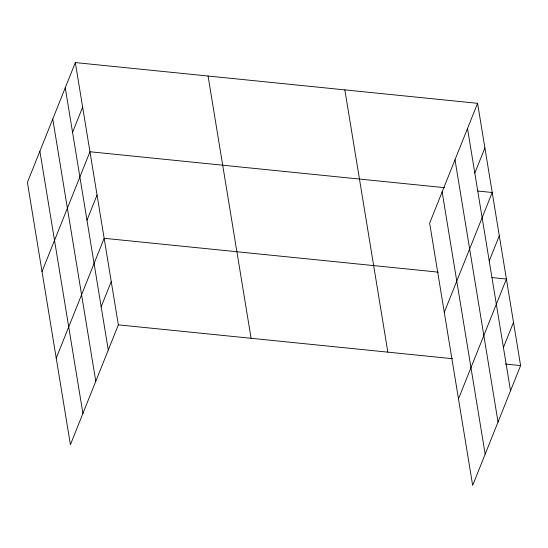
<?xml version="1.0" encoding="UTF-8"?>
<svg xmlns="http://www.w3.org/2000/svg" width="548" height="548" viewBox="0 0 548 548"><rect width="100%" height="100%" fill="white"/><g stroke="black" fill="none" stroke-linecap="round" stroke-linejoin="round"><path stroke-width="0.82" d="M75.329 62.582L27.4 182.416L70.418 444.675L118.347 324.848L75.329 62.582L477.582 103.325L520.6 365.585L472.671 485.418L429.653 223.152L477.582 103.325M72.562 132.363L82.638 107.168M42.025 271.582L89.954 151.755L444.558 187.669M86.974 220.221L97.051 195.026M56.225 358.125L104.154 238.298L438.332 272.144M101.174 306.77L111.251 281.576M474.815 173.106L484.891 147.912M444.277 312.326L492.207 192.492L477.74 191.033M489.227 260.964L499.303 235.77M458.477 398.869L506.407 279.042L491.94 277.576M503.427 347.507L513.503 322.313M118.347 324.848L452.525 358.693M505.283 364.036L520.6 365.585M467.506 128.52L510.524 390.779M455.011 159.749L498.029 422.008M442.14 191.923L485.165 454.189M344.836 89.879L387.854 352.145M208.069 76.028L251.094 338.294M65.253 87.776L108.271 350.042M52.759 119.005L95.777 381.271M39.888 151.186L82.912 413.445"/></g></svg>
